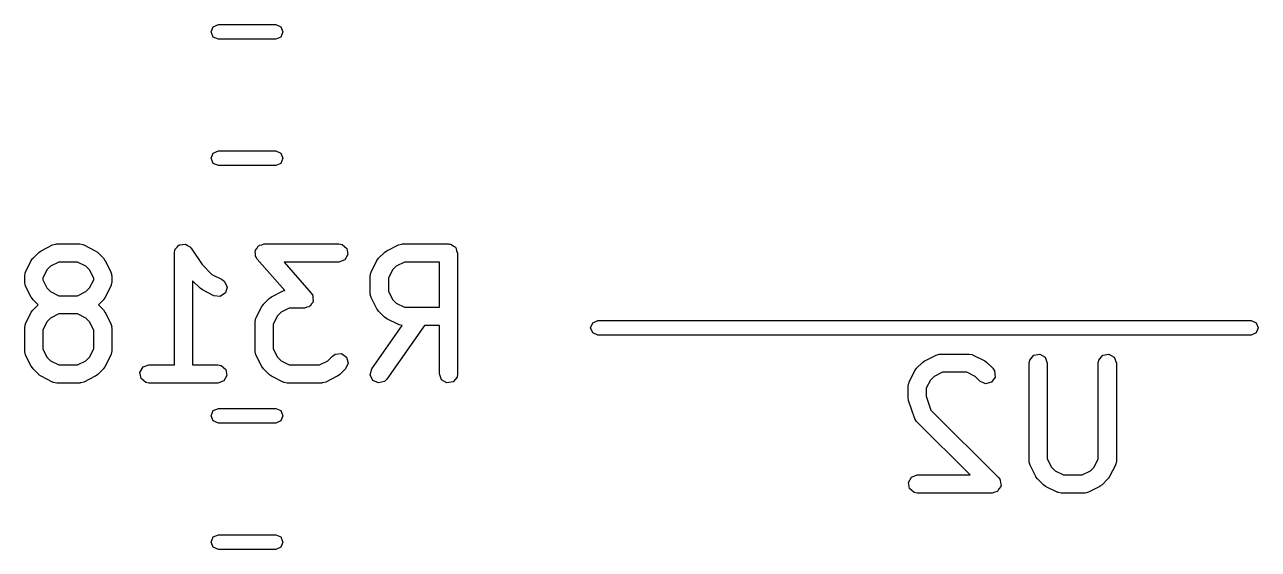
# Model space of a CAD drawing. Extents: x 109 to 192, y -153 to -42.
# Drawn here: x 171.64 to 181.84, y -97.1 to -92.76 of the extents above; entities that cross this region are included whole.
import ezdxf

# ---------------------------------------------------------------- set-up
doc = ezdxf.new("R2010")
doc.units = 0
doc.layers.add('BLACK', color=7, linetype='CONTINUOUS')

msp = doc.modelspace()

# ---------------------------------------------------------------- linework, layer by layer
at = {"layer": 'BLACK', "linetype": 'CONTINUOUS'}
for p, q in [((173.185, -92.8225), (173.202, -92.7801)), ((173.202, -92.7801), (173.245, -92.7625)), ((173.245, -92.7625), (173.719, -92.7625)), ((173.719, -92.7625), (173.762, -92.7801)), ((173.762, -92.7801), (173.779, -92.8225)), ((173.202, -92.8649), (173.185, -92.8225)), ((173.245, -92.8825), (173.202, -92.8649)), ((173.719, -92.8825), (173.245, -92.8825)), ((173.762, -92.8649), (173.719, -92.8825)), ((173.779, -92.8225), (173.762, -92.8649)), ((173.202, -93.8251), (173.245, -93.8075)), ((173.245, -93.8075), (173.719, -93.8075)), ((173.719, -93.8075), (173.762, -93.8251)), ((173.185, -93.8675), (173.202, -93.8251)), ((173.202, -93.9099), (173.185, -93.8675)), ((173.245, -93.9275), (173.202, -93.9099)), ((173.762, -93.9099), (173.719, -93.9275)), ((173.762, -93.8251), (173.779, -93.8675)), ((173.779, -93.8675), (173.762, -93.9099)), ((173.719, -93.9275), (173.245, -93.9275)), ((171.761, -94.6462), (171.779, -94.6333)), ((171.779, -94.6333), (171.78, -94.6321)), ((171.78, -94.6321), (171.875, -94.5845)), ((171.875, -94.5845), (171.9, -94.5771)), ((171.9, -94.5771), (171.905, -94.5781)), ((171.905, -94.5781), (171.909, -94.5766)), ((171.909, -94.5766), (172.099, -94.5766)), ((172.099, -94.5766), (172.125, -94.5811)), ((172.125, -94.5811), (172.129, -94.584)), ((172.129, -94.584), (172.133, -94.5845)), ((172.133, -94.5845), (172.228, -94.6321)), ((172.228, -94.6321), (172.246, -94.6455)), ((172.882, -94.6516), (172.886, -94.6259)), ((172.886, -94.6259), (172.889, -94.6226)), ((172.889, -94.6183), (172.905, -94.6033)), ((172.889, -94.6226), (172.889, -94.6183)), ((172.905, -94.6033), (172.919, -94.5866)), ((172.919, -94.5866), (172.923, -94.5859)), ((172.923, -94.5859), (172.926, -94.5829)), ((172.926, -94.5829), (172.948, -94.5815)), ((172.948, -94.5815), (172.97, -94.5777)), ((172.97, -94.5777), (172.973, -94.5799)), ((172.973, -94.5799), (172.978, -94.5796)), ((172.978, -94.5796), (172.995, -94.5925)), ((172.995, -94.5925), (173.014, -94.6034)), ((173.014, -94.6034), (173.016, -94.6074)), ((173.016, -94.6074), (173.019, -94.61)), ((173.019, -94.61), (173.11, -94.7467)), ((173.549, -94.6386), (173.552, -94.6334)), ((173.552, -94.6274), (173.565, -94.6116)), ((173.552, -94.6334), (173.552, -94.6274)), ((173.565, -94.6116), (173.575, -94.5941)), ((173.575, -94.5941), (173.581, -94.5921)), ((173.581, -94.5921), (173.584, -94.5874)), ((173.584, -94.5874), (173.604, -94.5835)), ((173.604, -94.5835), (173.623, -94.5766)), ((173.623, -94.5766), (174.242, -94.5766)), ((174.242, -94.5766), (174.268, -94.5811)), ((174.268, -94.5811), (174.307, -94.6141)), ((174.307, -94.6141), (174.316, -94.6646)), ((174.618, -94.6462), (174.636, -94.6333)), ((174.636, -94.6333), (174.637, -94.6321)), ((174.637, -94.6321), (174.733, -94.5845)), ((174.733, -94.5845), (174.758, -94.5771)), ((174.758, -94.5771), (174.762, -94.5781)), ((174.762, -94.5781), (174.766, -94.5766)), ((174.766, -94.5766), (175.147, -94.5766)), ((175.147, -94.5766), (175.157, -94.5783)), ((175.157, -94.5783), (175.16, -94.5777)), ((175.16, -94.5777), (175.163, -94.5794)), ((175.163, -94.5794), (175.173, -94.5811)), ((175.173, -94.5811), (175.188, -94.5936)), ((175.188, -94.5936), (175.205, -94.6034)), ((175.205, -94.6034), (175.207, -94.6097)), ((175.207, -94.6097), (175.212, -94.6141)), ((175.212, -94.6141), (175.215, -94.6333)), ((175.215, -94.6333), (175.222, -94.6516)), ((171.651, -94.8085), (171.699, -94.7133)), ((171.699, -94.7133), (171.712, -94.6953)), ((171.712, -94.6953), (171.713, -94.6938)), ((171.713, -94.6938), (171.761, -94.6462)), ((171.927, -94.7266), (171.858, -94.7608)), ((172.082, -94.7266), (171.927, -94.7266)), ((172.15, -94.7608), (172.082, -94.7266)), ((172.246, -94.6455), (172.248, -94.6462)), ((172.248, -94.6462), (172.295, -94.6938)), ((172.295, -94.6938), (172.308, -94.7122)), ((172.308, -94.7122), (172.309, -94.7133)), ((172.309, -94.7133), (172.357, -94.8085)), ((172.882, -95.5766), (172.882, -94.6516)), ((173.553, -94.6585), (173.549, -94.6386)), ((173.553, -94.6787), (173.553, -94.6585)), ((173.558, -94.686), (173.553, -94.6787)), ((173.558, -94.6891), (173.558, -94.686)), ((173.561, -94.6913), (173.558, -94.6891)), ((173.567, -94.701), (173.561, -94.6913)), ((173.795, -94.9612), (173.567, -94.701)), ((174.242, -94.7266), (173.789, -94.7266)), ((173.789, -94.7266), (174.013, -94.9831)), ((174.291, -94.709), (174.242, -94.7266)), ((174.316, -94.6646), (174.291, -94.709)), ((174.509, -94.8085), (174.556, -94.7133)), ((174.556, -94.7133), (174.57, -94.6953)), ((174.57, -94.6938), (174.618, -94.6462)), ((174.57, -94.6953), (174.57, -94.6938)), ((174.784, -94.7266), (174.715, -94.7608)), ((175.072, -94.7266), (174.784, -94.7266)), ((175.072, -95.1004), (175.072, -94.7266)), ((175.222, -94.6516), (175.222, -95.6516)), ((171.644, -94.8421), (171.648, -94.8164)), ((171.648, -94.8164), (171.651, -94.813)), ((171.651, -94.813), (171.651, -94.8085)), ((171.828, -94.7912), (171.794, -94.8598)), ((171.858, -94.7608), (171.828, -94.7912)), ((172.181, -94.7912), (172.15, -94.7608)), ((172.215, -94.8598), (172.181, -94.7912)), ((172.357, -94.8085), (172.364, -94.8335)), ((172.364, -94.8335), (172.363, -94.8378)), ((172.363, -94.8378), (172.365, -94.8421)), ((173.11, -94.7467), (173.192, -94.828)), ((173.192, -94.828), (173.276, -94.8702)), ((174.501, -94.8421), (174.505, -94.8164)), ((174.505, -94.8164), (174.508, -94.813)), ((174.508, -94.813), (174.509, -94.8085)), ((174.685, -94.7912), (174.651, -94.8598)), ((174.715, -94.7608), (174.685, -94.7912)), ((171.644, -94.8897), (171.644, -94.8421)), ((171.645, -94.8939), (171.644, -94.8897)), ((171.644, -94.8982), (171.645, -94.8939)), ((171.651, -94.9232), (171.644, -94.8982)), ((171.699, -95.0185), (171.651, -94.9232)), ((171.794, -94.8598), (171.794, -94.872)), ((171.794, -94.872), (171.828, -94.9405)), ((171.828, -94.9405), (171.858, -94.9709)), ((172.15, -94.9709), (172.181, -94.9405)), ((172.181, -94.9405), (172.215, -94.872)), ((172.215, -94.872), (172.215, -94.8598)), ((172.357, -94.9232), (172.309, -95.0185)), ((172.358, -94.9188), (172.357, -94.9232)), ((172.36, -94.9153), (172.358, -94.9188)), ((172.365, -94.8897), (172.36, -94.9153)), ((172.365, -94.8421), (172.365, -94.8897)), ((173.094, -94.9427), (173.032, -94.8803)), ((173.032, -94.8803), (173.032, -95.5766)), ((173.096, -94.9434), (173.094, -94.9427)), ((173.276, -94.8702), (173.297, -94.8857)), ((173.297, -94.8857), (173.317, -94.9328)), ((173.317, -94.9328), (173.303, -94.982)), ((174.501, -94.9849), (174.501, -94.8421)), ((174.651, -94.8598), (174.651, -94.9672)), ((171.7, -95.0196), (171.699, -95.0185)), ((171.713, -95.0379), (171.7, -95.0196)), ((171.755, -95.0802), (171.713, -95.0379)), ((171.858, -94.9709), (171.927, -95.0052)), ((171.927, -95.0052), (172.082, -95.0052)), ((172.082, -95.0052), (172.15, -94.9709)), ((172.295, -95.0379), (172.253, -95.0802)), ((172.296, -95.0365), (172.295, -95.0379)), ((172.309, -95.0185), (172.296, -95.0365)), ((173.114, -94.9568), (173.096, -94.9434)), ((173.209, -95.0044), (173.114, -94.9568)), ((173.26, -95.0102), (173.209, -95.0044)), ((173.303, -94.982), (173.26, -95.0102)), ((173.618, -95.0747), (173.665, -95.0271)), ((173.665, -95.0271), (173.684, -95.0143)), ((173.684, -95.0143), (173.685, -95.0131)), ((173.685, -95.0131), (173.78, -94.9655)), ((173.78, -94.9655), (173.795, -94.9612)), ((174.013, -94.9831), (174.019, -94.9928)), ((174.019, -94.9928), (174.022, -94.995)), ((174.022, -94.995), (174.022, -94.9981)), ((174.022, -94.9981), (174.027, -95.0054)), ((174.027, -95.0054), (174.027, -95.0256)), ((174.027, -95.0256), (174.03, -95.0456)), ((174.502, -94.9891), (174.501, -94.9849)), ((174.501, -94.9935), (174.502, -94.9891)), ((174.509, -95.0185), (174.501, -94.9935)), ((174.556, -95.1137), (174.509, -95.0185)), ((174.651, -94.9672), (174.685, -95.0357)), ((174.685, -95.0357), (174.715, -95.0661)), ((171.651, -95.2371), (171.699, -95.1418)), ((171.699, -95.1418), (171.712, -95.1238)), ((171.712, -95.1238), (171.713, -95.1224)), ((171.713, -95.1224), (171.755, -95.0802)), ((172.253, -95.0802), (172.295, -95.1224)), ((172.295, -95.1224), (172.308, -95.1407)), ((172.308, -95.1407), (172.309, -95.1418)), ((172.309, -95.1418), (172.357, -95.2371)), ((173.556, -95.1895), (173.604, -95.0942)), ((173.604, -95.0942), (173.617, -95.0762)), ((173.617, -95.0762), (173.618, -95.0747)), ((173.763, -95.1418), (173.733, -95.1722)), ((173.831, -95.1075), (173.763, -95.1418)), ((173.957, -95.1075), (173.831, -95.1075)), ((173.976, -95.1006), (173.957, -95.1075)), ((173.995, -95.0967), (173.976, -95.1006)), ((173.999, -95.092), (173.995, -95.0967)), ((174.005, -95.09), (173.999, -95.092)), ((174.015, -95.0725), (174.005, -95.09)), ((174.028, -95.0567), (174.015, -95.0725)), ((174.03, -95.0456), (174.027, -95.0507)), ((174.027, -95.0507), (174.028, -95.0567)), ((174.557, -95.1148), (174.556, -95.1137)), ((174.57, -95.1332), (174.557, -95.1148)), ((174.618, -95.1808), (174.57, -95.1332)), ((174.715, -95.0661), (174.784, -95.1004)), ((174.784, -95.1004), (175.072, -95.1004)), ((171.644, -95.2706), (171.648, -95.245)), ((171.648, -95.245), (171.651, -95.2415)), ((171.651, -95.2415), (171.651, -95.2371)), ((171.828, -95.2198), (171.794, -95.2883)), ((171.858, -95.1894), (171.828, -95.2198)), ((171.927, -95.1552), (171.858, -95.1894)), ((172.082, -95.1552), (171.927, -95.1552)), ((172.15, -95.1894), (172.082, -95.1552)), ((172.181, -95.2198), (172.15, -95.1894)), ((172.215, -95.2883), (172.181, -95.2198)), ((172.357, -95.2371), (172.364, -95.2621)), ((173.548, -95.223), (173.553, -95.1974)), ((173.548, -95.4611), (173.548, -95.223)), ((173.553, -95.1974), (173.556, -95.1939)), ((173.556, -95.1939), (173.556, -95.1895)), ((173.733, -95.1722), (173.698, -95.2407)), ((173.698, -95.2407), (173.698, -95.4434)), ((174.619, -95.1815), (174.618, -95.1808)), ((174.637, -95.1949), (174.619, -95.1815)), ((174.733, -95.2425), (174.637, -95.1949)), ((174.737, -95.243), (174.733, -95.2425)), ((174.74, -95.2459), (174.737, -95.243)), ((174.765, -95.2502), (174.74, -95.2459)), ((176.322, -95.27), (176.34, -95.2276)), ((176.34, -95.2276), (176.382, -95.21)), ((176.382, -95.21), (181.782, -95.21)), ((181.782, -95.21), (181.824, -95.2276)), ((181.824, -95.2276), (181.842, -95.27)), ((171.644, -95.4611), (171.644, -95.2706)), ((171.794, -95.2883), (171.794, -95.4434)), ((172.215, -95.4434), (172.215, -95.2883)), ((172.364, -95.2621), (172.363, -95.2664)), ((172.363, -95.2664), (172.365, -95.2706)), ((172.365, -95.2706), (172.365, -95.4611)), ((174.514, -95.6086), (174.765, -95.2502)), ((174.948, -95.2504), (174.637, -95.6946)), ((175.072, -95.2504), (174.948, -95.2504)), ((175.072, -95.6516), (175.072, -95.2504)), ((176.34, -95.3124), (176.322, -95.27)), ((176.382, -95.33), (176.34, -95.3124)), ((181.782, -95.33), (176.382, -95.33)), ((181.824, -95.3124), (181.782, -95.33)), ((181.842, -95.27), (181.824, -95.3124)), ((171.794, -95.4434), (171.828, -95.5119)), ((172.181, -95.5119), (172.215, -95.4434)), ((173.698, -95.4434), (173.733, -95.5119)), ((171.645, -95.4653), (171.644, -95.4611)), ((171.644, -95.4697), (171.645, -95.4653)), ((171.651, -95.4946), (171.644, -95.4697)), ((171.699, -95.5899), (171.651, -95.4946)), ((171.828, -95.5119), (171.858, -95.5423)), ((171.858, -95.5423), (171.927, -95.5766)), ((172.082, -95.5766), (172.15, -95.5423)), ((172.15, -95.5423), (172.181, -95.5119)), ((172.357, -95.4946), (172.309, -95.5899)), ((172.358, -95.4902), (172.357, -95.4946)), ((172.36, -95.4868), (172.358, -95.4902)), ((172.365, -95.4611), (172.36, -95.4868)), ((173.55, -95.4653), (173.548, -95.4611)), ((173.549, -95.4697), (173.55, -95.4653)), ((173.556, -95.4946), (173.549, -95.4697)), ((173.604, -95.5899), (173.556, -95.4946)), ((173.733, -95.5119), (173.763, -95.5423)), ((173.763, -95.5423), (173.831, -95.5766)), ((174.082, -95.5766), (174.15, -95.5423)), ((174.15, -95.5423), (174.189, -95.5033)), ((174.189, -95.5033), (174.211, -95.4884)), ((174.211, -95.4884), (174.262, -95.4839)), ((174.262, -95.4839), (174.304, -95.5133)), ((174.304, -95.5133), (174.317, -95.5629)), ((179.065, -95.557), (179.083, -95.5441)), ((179.083, -95.5441), (179.084, -95.5429)), ((179.084, -95.5429), (179.179, -95.4953)), ((179.179, -95.4953), (179.204, -95.4879)), ((179.204, -95.4879), (179.209, -95.4889)), ((179.209, -95.4889), (179.213, -95.4874)), ((179.213, -95.4874), (179.451, -95.4874)), ((179.451, -95.4874), (179.477, -95.4919)), ((179.477, -95.4919), (179.48, -95.4948)), ((179.48, -95.4948), (179.485, -95.4953)), ((179.485, -95.4953), (179.58, -95.5429)), ((179.58, -95.5429), (179.598, -95.5563)), ((179.947, -95.5624), (179.952, -95.5367)), ((179.952, -95.5367), (179.985, -95.4974)), ((179.985, -95.4974), (180.035, -95.4885)), ((180.035, -95.4885), (180.08, -95.5142)), ((180.08, -95.5142), (180.097, -95.5624)), ((180.519, -95.5624), (180.523, -95.5367)), ((180.523, -95.5367), (180.556, -95.4974)), ((180.556, -95.4974), (180.607, -95.4885)), ((180.607, -95.4885), (180.651, -95.5142)), ((180.651, -95.5142), (180.669, -95.5624)), ((171.7, -95.591), (171.699, -95.5899)), ((171.713, -95.6094), (171.7, -95.591)), ((171.761, -95.657), (171.713, -95.6094)), ((171.762, -95.6577), (171.761, -95.657)), ((171.927, -95.5766), (172.082, -95.5766)), ((172.248, -95.657), (172.229, -95.6699)), ((172.295, -95.6094), (172.248, -95.657)), ((172.296, -95.6079), (172.295, -95.6094)), ((172.309, -95.5899), (172.296, -95.6079)), ((172.597, -95.6386), (172.623, -95.5941)), ((172.606, -95.6891), (172.597, -95.6386)), ((172.623, -95.5941), (172.671, -95.5766)), ((172.671, -95.5766), (172.882, -95.5766)), ((173.032, -95.5766), (173.242, -95.5766)), ((173.242, -95.5766), (173.268, -95.5811)), ((173.268, -95.5811), (173.307, -95.6141)), ((173.307, -95.6141), (173.316, -95.6646)), ((173.605, -95.591), (173.604, -95.5899)), ((173.618, -95.6094), (173.605, -95.591)), ((173.665, -95.657), (173.618, -95.6094)), ((173.667, -95.6577), (173.665, -95.657)), ((173.831, -95.5766), (174.082, -95.5766)), ((174.248, -95.657), (174.229, -95.6699)), ((174.295, -95.6094), (174.248, -95.657)), ((174.317, -95.5629), (174.295, -95.6094)), ((174.501, -95.6581), (174.514, -95.6086)), ((175.09, -95.6998), (175.072, -95.6516)), ((175.222, -95.6516), (175.218, -95.6772)), ((178.955, -95.7193), (179.003, -95.6241)), ((179.003, -95.6241), (179.016, -95.6061)), ((179.016, -95.6061), (179.017, -95.6046)), ((179.017, -95.6046), (179.065, -95.557)), ((179.231, -95.6374), (179.162, -95.6716)), ((179.433, -95.6374), (179.231, -95.6374)), ((179.502, -95.6716), (179.433, -95.6374)), ((179.598, -95.5563), (179.599, -95.557)), ((179.599, -95.557), (179.647, -95.6046)), ((179.647, -95.6046), (179.662, -95.6259)), ((179.662, -95.6259), (179.666, -95.677)), ((179.947, -96.3719), (179.947, -95.5624)), ((180.097, -95.5624), (180.097, -96.3542)), ((180.519, -96.3542), (180.519, -95.5624)), ((180.669, -95.5624), (180.669, -96.3719)), ((171.78, -95.671), (171.762, -95.6577)), ((171.875, -95.7187), (171.78, -95.671)), ((171.88, -95.7192), (171.875, -95.7187)), ((171.883, -95.7221), (171.88, -95.7192)), ((171.909, -95.7266), (171.883, -95.7221)), ((172.099, -95.7266), (171.909, -95.7266)), ((172.104, -95.725), (172.099, -95.7266)), ((172.108, -95.7261), (172.104, -95.725)), ((172.133, -95.7187), (172.108, -95.7261)), ((172.228, -95.671), (172.133, -95.7187)), ((172.229, -95.6699), (172.228, -95.671)), ((172.645, -95.7221), (172.606, -95.6891)), ((172.671, -95.7266), (172.645, -95.7221)), ((173.242, -95.7266), (172.671, -95.7266)), ((173.291, -95.709), (173.242, -95.7266)), ((173.316, -95.6646), (173.291, -95.709)), ((173.685, -95.671), (173.667, -95.6577)), ((173.78, -95.7187), (173.685, -95.671)), ((173.785, -95.7192), (173.78, -95.7187)), ((173.788, -95.7221), (173.785, -95.7192)), ((173.814, -95.7266), (173.788, -95.7221)), ((174.099, -95.7266), (173.814, -95.7266)), ((174.104, -95.725), (174.099, -95.7266)), ((174.108, -95.7261), (174.104, -95.725)), ((174.133, -95.7187), (174.108, -95.7261)), ((174.228, -95.671), (174.133, -95.7187)), ((174.229, -95.6699), (174.228, -95.671)), ((174.523, -95.7046), (174.501, -95.6581)), ((174.569, -95.7263), (174.523, -95.7046)), ((174.619, -95.713), (174.569, -95.7263)), ((174.637, -95.6946), (174.619, -95.713)), ((175.134, -95.7254), (175.09, -95.6998)), ((175.185, -95.7165), (175.134, -95.7254)), ((175.218, -95.6772), (175.185, -95.7165)), ((178.947, -95.7529), (178.952, -95.7272)), ((178.947, -95.8481), (178.947, -95.7529)), ((178.952, -95.7272), (178.955, -95.7238)), ((178.955, -95.7238), (178.955, -95.7193)), ((179.132, -95.702), (179.097, -95.7706)), ((179.162, -95.6716), (179.132, -95.702)), ((179.541, -95.7107), (179.502, -95.6716)), ((179.587, -95.7323), (179.541, -95.7107)), ((179.637, -95.7191), (179.587, -95.7323)), ((179.666, -95.677), (179.637, -95.7191)), ((178.948, -95.8496), (178.947, -95.8481)), ((178.951, -95.8718), (178.948, -95.8496)), ((179.097, -95.7706), (179.097, -95.8359)), ((179.097, -95.8359), (179.136, -95.9504)), ((173.185, -95.9975), (173.202, -95.9551)), ((173.202, -95.9551), (173.245, -95.9375)), ((173.245, -95.9375), (173.719, -95.9375)), ((173.719, -95.9375), (173.762, -95.9551)), ((173.762, -95.9551), (173.779, -95.9975)), ((178.999, -96.0147), (178.951, -95.8718)), ((179.136, -95.9504), (179.695, -96.5093)), ((173.202, -96.0399), (173.185, -95.9975)), ((173.245, -96.0575), (173.202, -96.0399)), ((173.719, -96.0575), (173.245, -96.0575)), ((173.762, -96.0399), (173.719, -96.0575)), ((173.779, -95.9975), (173.762, -96.0399)), ((179.002, -96.0182), (178.999, -96.0147)), ((179.002, -96.0226), (179.002, -96.0182)), ((179.017, -96.044), (179.002, -96.0226)), ((179.46, -96.4874), (179.017, -96.044)), ((180.097, -96.3542), (180.132, -96.4227)), ((180.485, -96.4227), (180.519, -96.3542)), ((179.949, -96.3761), (179.947, -96.3719)), ((179.948, -96.3805), (179.949, -96.3761)), ((179.955, -96.4054), (179.948, -96.3805)), ((180.003, -96.5007), (179.955, -96.4054)), ((180.132, -96.4227), (180.162, -96.4531)), ((180.162, -96.4531), (180.231, -96.4874)), ((180.386, -96.4874), (180.454, -96.4531)), ((180.454, -96.4531), (180.485, -96.4227)), ((180.661, -96.4054), (180.613, -96.5007)), ((180.664, -96.3976), (180.661, -96.401)), ((180.661, -96.401), (180.661, -96.4054)), ((180.669, -96.3719), (180.664, -96.3976)), ((178.949, -96.5494), (178.974, -96.5049)), ((178.958, -96.5999), (178.949, -96.5494)), ((178.974, -96.5049), (179.022, -96.4874)), ((179.022, -96.4874), (179.46, -96.4874)), ((179.695, -96.5093), (179.704, -96.5228)), ((179.704, -96.5228), (179.706, -96.5249)), ((179.706, -96.5249), (179.707, -96.5269)), ((179.707, -96.5269), (179.709, -96.5307)), ((179.709, -96.5307), (179.711, -96.5532)), ((179.711, -96.5532), (179.715, -96.5754)), ((180.004, -96.5018), (180.003, -96.5007)), ((180.017, -96.5202), (180.004, -96.5018)), ((180.065, -96.5678), (180.017, -96.5202)), ((180.066, -96.5685), (180.065, -96.5678)), ((180.084, -96.5818), (180.066, -96.5685)), ((180.231, -96.4874), (180.386, -96.4874)), ((180.552, -96.5678), (180.533, -96.5807)), ((180.599, -96.5202), (180.552, -96.5678)), ((180.6, -96.5187), (180.599, -96.5202)), ((180.613, -96.5007), (180.6, -96.5187)), ((178.997, -96.6329), (178.958, -96.5999)), ((179.022, -96.6374), (178.997, -96.6329)), ((179.642, -96.6374), (179.022, -96.6374)), ((179.663, -96.6297), (179.642, -96.6374)), ((179.685, -96.6238), (179.663, -96.6297)), ((179.687, -96.621), (179.685, -96.6238)), ((179.69, -96.6198), (179.687, -96.621)), ((179.701, -96.6003), (179.69, -96.6198)), ((179.714, -96.5818), (179.701, -96.6003)), ((179.715, -96.5754), (179.714, -96.5784)), ((179.714, -96.5784), (179.714, -96.5818)), ((180.179, -96.6295), (180.084, -96.5818)), ((180.184, -96.63), (180.179, -96.6295)), ((180.187, -96.6329), (180.184, -96.63)), ((180.213, -96.6374), (180.187, -96.6329)), ((180.403, -96.6374), (180.213, -96.6374)), ((180.408, -96.6358), (180.403, -96.6374)), ((180.412, -96.6369), (180.408, -96.6358)), ((180.437, -96.6295), (180.412, -96.6369)), ((180.532, -96.5818), (180.437, -96.6295)), ((180.533, -96.5807), (180.532, -96.5818)), ((173.202, -97.0001), (173.245, -96.9825)), ((173.245, -96.9825), (173.719, -96.9825)), ((173.719, -96.9825), (173.762, -97.0001)), ((173.185, -97.0425), (173.202, -97.0001)), ((173.202, -97.0849), (173.185, -97.0425)), ((173.245, -97.1025), (173.202, -97.0849)), ((173.762, -97.0849), (173.719, -97.1025)), ((173.762, -97.0001), (173.779, -97.0425)), ((173.779, -97.0425), (173.762, -97.0849)), ((173.719, -97.1025), (173.245, -97.1025))]:
    msp.add_line(p, q, dxfattribs=at)

doc.saveas('drawing.dxf')
